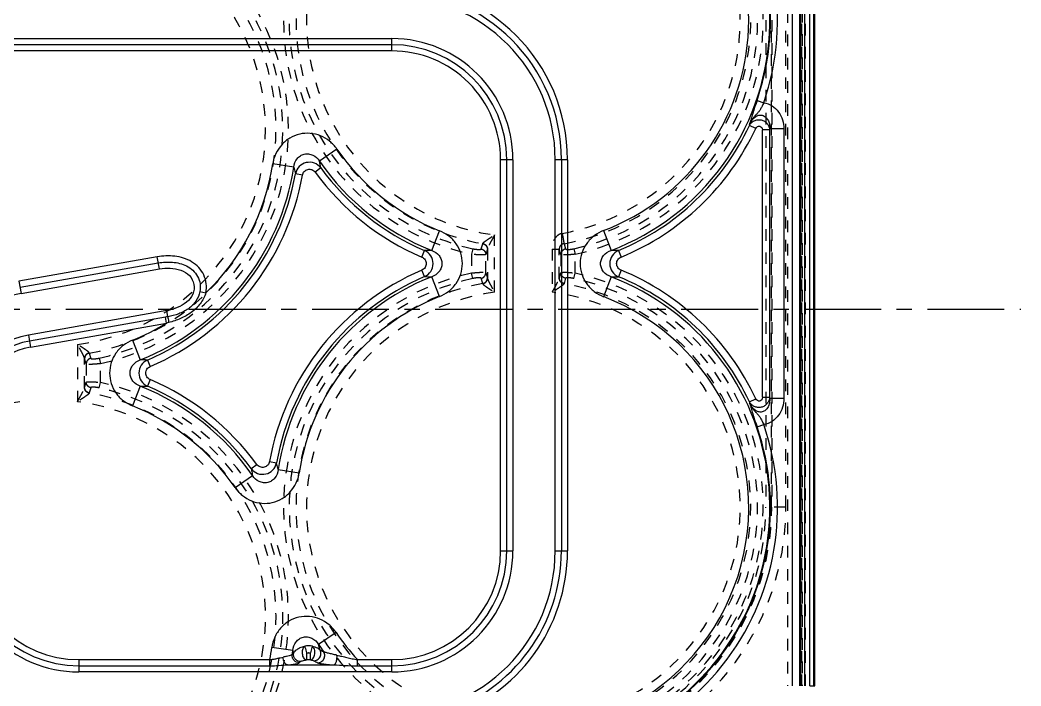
# Model space of a CAD drawing. Header units: millimetres. Extents: x 1727 to 4210, y -6182 to 759.
# Drawn here: x 2783.5 to 2924.2, y -556.7 to -463.1 of the extents above; entities that cross this region are included whole.
import ezdxf

# ---------------------------------------------------------------- set-up
doc = ezdxf.new("R2010")
doc.units = ezdxf.units.MM
doc.header["$LTSCALE"] = 16.335
doc.linetypes.add('CENTER', pattern=[0.6, 0.375, -0.075, 0.075, -0.075])
doc.linetypes.add('HIDDEN', pattern=[0.2, 0.1, -0.1])
doc.layers.get('0').update_dxf_attribs({"linetype": 'CONTINUOUS'})
doc.layers.add('DEFAULT_2', color=8, linetype='HIDDEN')

msp = doc.modelspace()

# ---------------------------------------------------------------- linework, layer by layer
at = {"color": 7, "linetype": 'Continuous'}
for p, q in [((2892.093, -556.714), (2892.093, -445.714)), ((2893.09, -445.714), (2893.09, -556.714)), ((2893.297, -556.714), (2893.297, -445.714)), ((2893.796, -445.714), (2893.796, -556.714)), ((2894.568, -556.714), (2894.568, -445.714)), ((2895.067, -445.714), (2895.067, -556.714)), ((2895.27, -556.714), (2895.27, -445.714)), ((2670.77, -465.688), (2835.77, -465.688)), ((2835.77, -467.42), (2835.77, -465.688)), ((2835.77, -466.554), (2757.822, -466.554)), ((2835.77, -467.42), (2757.822, -467.42)), ((2887.122, -474.382), (2888.062, -474.706)), ((2886.072, -477.754), (2886.041, -477.898)), ((2886.943, -478.319), (2886.041, -477.898)), ((2890.907, -478.379), (2888.918, -478.379)), ((2888.918, -516.279), (2888.918, -478.379)), ((2890.907, -478.379), (2890.907, -516.279)), ((2888.885, -478.529), (2887.89, -478.529)), ((2887.89, -516.129), (2887.89, -478.529)), ((2888.885, -478.529), (2888.885, -516.129)), ((2828.044, -481.219), (2825.591, -482.916)), ((2852.796, -482.714), (2851.064, -482.714)), ((2851.064, -537.714), (2851.064, -482.714)), ((2851.93, -537.714), (2851.93, -482.714)), ((2852.796, -482.714), (2852.796, -537.714)), ((2860.477, -482.714), (2858.744, -482.714)), ((2858.744, -537.714), (2858.744, -482.714)), ((2859.611, -482.714), (2859.611, -537.714)), ((2860.477, -482.714), (2860.477, -537.714)), ((2821.989, -483.746), (2819.04, -483.294)), ((2821.989, -483.746), (2822.23, -484.706)), ((2825.794, -483.885), (2824.991, -484.472)), ((2825.794, -483.885), (2825.591, -482.916)), ((2823.209, -484.882), (2822.23, -484.706)), ((2841.381, -495.481), (2842.484, -492.709)), ((2865.546, -492.682), (2866.608, -495.47)), ((2802.79, -496.378), (2783.348, -499.807)), ((2803.091, -498.084), (2802.79, -496.378)), ((2840, -496.415), (2840.391, -495.501)), ((2841.381, -495.481), (2840.391, -495.501)), ((2867.632, -495.49), (2868.011, -496.41)), ((2783.499, -500.659), (2802.941, -497.231)), ((2783.649, -501.512), (2803.091, -498.084)), ((2840.391, -499.158), (2840, -498.243)), ((2842.484, -501.95), (2841.381, -499.177)), ((2866.608, -499.188), (2865.546, -501.976)), ((2868.011, -498.248), (2867.632, -499.168)), ((2783.348, -499.807), (2783.649, -501.512)), ((2808.79, -501.266), (2809.64, -501.432)), ((2804.124, -503.942), (2784.682, -507.371)), ((2803.941, -504.854), (2784.832, -508.223)), ((2804.092, -505.707), (2803.941, -504.854)), ((2804.275, -504.796), (2804.124, -503.942)), ((2784.983, -509.076), (2804.092, -505.707)), ((2784.682, -507.371), (2784.983, -509.076)), ((2799.306, -508.093), (2800.409, -510.866)), ((2801.399, -510.885), (2801.79, -511.799)), ((2801.79, -513.628), (2801.399, -514.542)), ((2800.409, -514.562), (2799.306, -517.334)), ((2800.409, -514.562), (2801.399, -514.542)), ((2886.041, -516.76), (2886.943, -516.339)), ((2887.89, -516.129), (2888.885, -516.129)), ((2890.907, -516.279), (2888.918, -516.279)), ((2886.041, -516.76), (2886.072, -516.904)), ((2887.122, -520.276), (2888.062, -519.952)), ((2815.996, -526.158), (2816.799, -525.571)), ((2818.581, -525.16), (2819.56, -525.336)), ((2819.801, -526.297), (2819.56, -525.336)), ((2819.801, -526.297), (2822.75, -526.749)), ((2813.745, -528.824), (2816.199, -527.127)), ((2851.064, -537.714), (2852.796, -537.714)), ((2858.744, -537.714), (2860.477, -537.714)), ((2827.956, -549.215), (2825.477, -550.876)), ((2821.855, -551.711), (2818.899, -551.303)), ((2824.591, -551.126), (2824.325, -552.061)), ((2825.63, -551.603), (2825.477, -550.876)), ((2791.77, -553.007), (2818.616, -553.007)), ((2791.77, -553.007), (2791.77, -554.739)), ((2818.616, -553.873), (2818.616, -553.007)), ((2821.962, -552.141), (2821.767, -552.304)), ((2821.855, -551.711), (2821.962, -552.141)), ((2823.79, -552.061), (2824.325, -552.061)), ((2823.79, -552.061), (2823.79, -553.055)), ((2824.325, -553.055), (2823.79, -553.055)), ((2824.325, -553.055), (2824.325, -552.061)), ((2830.939, -553.007), (2835.77, -553.007)), ((2830.939, -553.873), (2830.939, -553.007)), ((2835.77, -554.739), (2835.77, -553.007)), ((2791.77, -553.873), (2818.616, -553.873)), ((2821.091, -553.745), (2827.582, -553.745)), ((2822.75, -553.451), (2822.946, -553.283)), ((2830.939, -553.873), (2835.77, -553.873)), ((2835.77, -554.739), (2791.77, -554.739)), ((2894.568, -556.714), (2895.27, -556.714))]:
    msp.add_line(p, q, dxfattribs=at)
at = {"color": 1, "linetype": 'CENTER', "ltscale": 1.76547}
msp.add_line((2582.308, -503.714), (2924.232, -503.714), dxfattribs=at)
at = {"color": 7, "linetype": 'Continuous'}
for centre, radius, start, end in [((2854.27, -463.079), 35.737, 341.01372, 97.31833), ((2854.27, -463.079), 34.661, 290.85165, 128.74453), ((2854.27, -463.079), 34.742, 341.01484, 119.00191), ((2854.27, -463.079), 31.678, 290.8517, 131.64665), ((2835.77, -482.714), 24.706, 0, 90), ((2835.77, -482.714), 23.84, 0, 90), ((2835.77, -482.714), 22.974, 0, 90), ((2835.77, -482.714), 17.026, 0, 90), ((2835.77, -482.714), 16.16, 0, 90), ((2835.77, -482.714), 15.294, 0, 90.00049), ((2854.27, -463.079), 35.057, 292.40459, 334.99414), ((2854.27, -463.079), 36.052, 292.40471, 334.99411), ((2815.554, -462.908), 74.977, 347.97278, 348.09331), ((2854.27, -463.079), 31.888, 214.67062, 248.30837), ((2787.52, -478.464), 34.871, 291.69173, 351.28736), ((2787.52, -478.464), 31.888, 313.92256, 351.28733), ((2824.194, -485.084), 2, 36.85262, 169.1029), ((2854.27, -463.079), 34.871, 214.67058, 248.30827), ((2854.27, -463.079), 35.267, 216.1536, 246.82525), ((2787.52, -478.464), 35.267, 293.17475, 349.80434), ((2787.52, -478.464), 36.262, 293.17473, 349.80425), ((2854.27, -463.079), 36.262, 216.1537, 246.82526), ((2839.582, -497.329), 2, 293.87415, 66.12486), ((2868.417, -497.329), 2, 113.12724, 246.87024), ((2854.27, -531.579), 36.262, 113.17473, 169.80424), ((2854.27, -531.579), 35.267, 113.17475, 169.80422), ((2854.27, -531.579), 34.871, 111.69173, 171.28724), ((2854.27, -531.579), 34.661, 241.53833, 69.14835), ((2854.27, -531.579), 35.057, 25.00586, 67.59541), ((2854.27, -531.579), 36.052, 25.00589, 67.59529), ((2786.77, -519.214), 17.974, 100.00003, 180), ((2854.27, -531.579), 31.888, 111.69163, 171.28734), ((2854.27, -531.579), 31.678, 249.5931, 69.14831), ((2821.2, -602.711), 99.368, 99.80705, 100.00202), ((2787.52, -478.464), 31.888, 291.69163, 301.31185), ((2826.71, -590.093), 87.365, 104.7898, 105.00471), ((2786.77, -519.214), 12.026, 99.99978, 180), ((2786.77, -519.214), 11.16, 99.99997, 180), ((2786.77, -519.214), 10.294, 99.99974, 180), ((2802.208, -512.714), 2, 113.87477, 246.12426), ((2787.52, -546.964), 36.262, 36.15371, 66.82526), ((2787.52, -546.964), 34.871, 34.6707, 68.30827), ((2787.52, -546.964), 35.267, 36.15372, 66.82525), ((2815.587, -531.743), 74.943, 11.9067, 12.02729), ((2787.52, -546.964), 31.888, 34.67061, 68.30837), ((2854.27, -531.579), 35.737, 263.9927, 18.98671), ((2854.27, -531.579), 34.742, 263.99382, 18.9835), ((2817.596, -524.958), 2, 216.85374, 349.10323), ((2791.77, -537.714), 24.706, 180, 270), ((2791.77, -537.714), 23.84, 180, 270), ((2791.77, -537.714), 22.974, 180, 270), ((2791.77, -537.714), 17.026, 180, 270), ((2791.77, -537.714), 16.16, 180, 270), ((2791.77, -537.714), 15.294, 180, 270), ((2835.77, -537.714), 22.974, 270, 0), ((2835.77, -537.714), 17.026, 270, 360), ((2835.77, -537.714), 16.16, 270, 0), ((2835.77, -537.714), 15.294, 270, 0), ((2835.77, -537.714), 23.84, 287.56063, 0), ((2835.77, -537.714), 24.706, 287.56063, 360), ((2854.27, -531.579), 31.678, 213.83066, 222.56631), ((2787.52, -546.964), 31.678, 349.00153, 352.12729), ((2824.072, -553.057), 1.999, 74.95004, 105.93254), ((2854.27, -531.579), 34.661, 213.83065, 215.84104), ((2861.373, -481.016), 79.121, 243.1434, 243.58247), ((2787.52, -546.964), 34.661, 351.13755, 352.1273), ((2860.708, -482.383), 79.368, 243.10678, 243.5636)]:
    msp.add_arc(centre, radius, start, end, dxfattribs=at)
for points, knots in [([(2887.122, -474.381), (2886.993, -474.758), (2886.758, -475.449), (2886.456, -476.377), (2886.241, -477.127), (2886.125, -477.559), (2886.072, -477.754)], [0, 0, 0, 0, 0.3378558, 0.62021, 0.8280697, 1, 1, 1, 1]), ([(2888.062, -474.705), (2887.995, -474.862), (2887.856, -475.165), (2887.631, -475.593), (2887.37, -475.973), (2887.071, -476.3), (2886.764, -476.616), (2886.393, -477.08), (2886.179, -477.477), (2886.072, -477.754)], [0, 0, 0, 0, 0.1396815, 0.2724666, 0.3959146, 0.5151233, 0.6351456, 0.7566813, 1, 1, 1, 1]), ([(2888.062, -474.706), (2888.475, -474.774), (2889.282, -475.084), (2890.213, -475.97), (2890.782, -477.116), (2890.907, -477.96), (2890.907, -478.379)], [0, 0, 0, 0, 0.2497251, 0.4996316, 0.7497113, 1, 1, 1, 1]), ([(2886.072, -477.754), (2886.143, -477.578), (2886.325, -477.237), (2886.707, -476.793), (2887.136, -476.527), (2887.533, -476.441), (2887.845, -476.463), (2888.137, -476.575), (2888.46, -476.82), (2888.74, -477.24), (2888.904, -477.802), (2888.927, -478.189), (2888.918, -478.379)], [0, 0, 0, 0, 0.1212339, 0.2439212, 0.3694644, 0.4343443, 0.4999133, 0.5655543, 0.6302257, 0.7557428, 0.8785258, 1, 1, 1, 1]), ([(2886.041, -477.898), (2886.114, -477.755), (2886.31, -477.49), (2886.72, -477.211), (2887.204, -477.078), (2887.709, -477.107), (2888.178, -477.294), (2888.56, -477.619), (2888.814, -478.045), (2888.88, -478.369), (2888.885, -478.529)], [0, 0, 0, 0, 0.1226996, 0.2469667, 0.3728949, 0.5000084, 0.6270549, 0.7530134, 0.8772823, 1, 1, 1, 1]), ([(2886.943, -478.319), (2886.992, -478.213), (2887.153, -478.028), (2887.518, -477.966), (2887.823, -478.176), (2887.89, -478.412), (2887.89, -478.529)], [0, 0, 0, 0, 0.2559509, 0.4997713, 0.7437663, 1, 1, 1, 1]), ([(2828.044, -481.219), (2827.762, -480.81), (2827.078, -480.069), (2825.781, -479.297), (2824.311, -478.942), (2822.802, -479.049), (2821.399, -479.613), (2820.234, -480.576), (2819.406, -481.838), (2819.115, -482.803), (2819.04, -483.294)], [0, 0, 0, 0, 0.1250475, 0.2500705, 0.3750479, 0.5000317, 0.6250105, 0.7499789, 0.8749753, 1, 1, 1, 1]), ([(2821.989, -483.746), (2822.038, -483.329), (2822.275, -482.704), (2822.894, -482.143), (2823.459, -481.897), (2824.075, -481.871), (2824.877, -482.104), (2825.364, -482.562), (2825.591, -482.916)], [0, 0, 0, 0, 0.2549428, 0.3787269, 0.4999936, 0.6212633, 0.745044, 1, 1, 1, 1]), ([(2823.209, -484.882), (2823.243, -484.693), (2823.421, -484.326), (2823.948, -484.018), (2824.557, -484.064), (2824.878, -484.317), (2824.991, -484.472)], [0, 0, 0, 0, 0.2502772, 0.5000204, 0.7497551, 1, 1, 1, 1]), ([(2842.484, -501.95), (2842.945, -501.766), (2843.821, -501.266), (2844.865, -500.175), (2845.541, -498.823), (2845.776, -497.329), (2845.541, -495.834), (2844.864, -494.482), (2843.821, -493.392), (2842.945, -492.892), (2842.484, -492.709)], [0, 0, 0, 0, 0.1250472, 0.2500704, 0.3750489, 0.5000326, 0.625011, 0.7499781, 0.8749745, 1, 1, 1, 1]), ([(2865.546, -492.682), (2865.076, -492.861), (2864.181, -493.356), (2863.111, -494.449), (2862.416, -495.815), (2862.173, -497.329), (2862.416, -498.843), (2863.112, -500.209), (2864.182, -501.302), (2865.076, -501.797), (2865.546, -501.976)], [0, 0, 0, 0, 0.1250521, 0.2500782, 0.3750535, 0.5000356, 0.6250119, 0.7499767, 0.8749729, 1, 1, 1, 1]), ([(2809.64, -501.432), (2809.721, -501.014), (2809.748, -500.146), (2809.394, -498.899), (2808.664, -497.828), (2807.662, -497.023), (2806.498, -496.509), (2804.863, -496.175), (2803.601, -496.235), (2802.79, -496.378)], [0, 0, 0, 0, 0.1266824, 0.2533606, 0.3799045, 0.5059066, 0.630977, 0.7549545, 1, 1, 1, 1]), ([(2840, -496.415), (2840.176, -496.49), (2840.494, -496.747), (2840.676, -497.329), (2840.494, -497.912), (2840.176, -498.168), (2840, -498.243)], [0, 0, 0, 0, 0.2502707, 0.5000111, 0.7497491, 1, 1, 1, 1]), ([(2841.381, -495.481), (2841.777, -495.622), (2842.332, -495.994), (2842.74, -496.723), (2842.853, -497.329), (2842.74, -497.935), (2842.332, -498.664), (2841.777, -499.036), (2841.381, -499.177)], [0, 0, 0, 0, 0.2549549, 0.3787355, 0.5000052, 0.6212722, 0.7450568, 1, 1, 1, 1]), ([(2866.608, -499.188), (2866.202, -499.05), (2865.63, -498.681), (2865.206, -497.944), (2865.088, -497.329), (2865.206, -496.714), (2865.63, -495.977), (2866.202, -495.608), (2866.608, -495.47)], [0, 0, 0, 0, 0.2554715, 0.379135, 0.4999935, 0.6208552, 0.7445158, 1, 1, 1, 1]), ([(2867.632, -495.49), (2867.549, -495.488), (2867.207, -495.482), (2866.866, -495.475), (2866.608, -495.47)], [0, 0, 0, 0, 0.2442862, 1, 1, 1, 1]), ([(2868.011, -498.248), (2867.831, -498.174), (2867.506, -497.919), (2867.32, -497.329), (2867.506, -496.739), (2867.831, -496.484), (2868.011, -496.41)], [0, 0, 0, 0, 0.2502989, 0.500024, 0.7497392, 1, 1, 1, 1]), ([(2802.941, -497.231), (2803.595, -497.116), (2804.612, -497.053), (2805.952, -497.265), (2806.941, -497.624), (2807.835, -498.232), (2808.519, -499.1), (2808.878, -500.158), (2808.86, -500.907), (2808.79, -501.266)], [0, 0, 0, 0, 0.2370706, 0.3582048, 0.482214, 0.6093509, 0.7388144, 0.8694895, 1, 1, 1, 1]), ([(2803.091, -498.084), (2803.596, -497.995), (2804.616, -497.918), (2806.11, -498.156), (2807.401, -498.908), (2808.097, -500.222), (2807.892, -501.695), (2806.936, -502.843), (2805.614, -503.577), (2804.629, -503.853), (2804.124, -503.942)], [0, 0, 0, 0, 0.1313055, 0.2597054, 0.3822449, 0.4999844, 0.6177859, 0.7403185, 0.8686965, 1, 1, 1, 1]), ([(2840.391, -499.158), (2840.472, -499.159), (2840.802, -499.166), (2841.132, -499.172), (2841.381, -499.177)], [0, 0, 0, 0, 0.2447141, 1, 1, 1, 1]), ([(2866.608, -499.188), (2866.695, -499.186), (2867.036, -499.18), (2867.378, -499.173), (2867.632, -499.168)], [0, 0, 0, 0, 0.2559165, 1, 1, 1, 1]), ([(2808.79, -501.266), (2808.697, -501.744), (2808.308, -502.682), (2807.208, -503.747), (2805.815, -504.443), (2804.797, -504.706), (2804.275, -504.796)], [0, 0, 0, 0, 0.2400151, 0.4845788, 0.738726, 1, 1, 1, 1]), ([(2809.64, -501.432), (2809.457, -501.983), (2808.904, -503.034), (2807.621, -504.251), (2806.081, -505.101), (2804.972, -505.474), (2804.409, -505.623)], [0, 0, 0, 0, 0.2495283, 0.4993891, 0.7495828, 1, 1, 1, 1]), ([(2804.274, -504.796), (2804.282, -504.846), (2804.325, -505.122), (2804.37, -505.397), (2804.409, -505.623)], [0, 0, 0, 0, 0.1803829, 1, 1, 1, 1]), ([(2799.306, -508.093), (2798.845, -508.277), (2797.969, -508.777), (2796.925, -509.868), (2796.249, -511.22), (2796.014, -512.714), (2796.249, -514.208), (2796.926, -515.56), (2797.969, -516.651), (2798.845, -517.151), (2799.306, -517.334)], [0, 0, 0, 0, 0.1250472, 0.2500704, 0.3750489, 0.5000326, 0.625011, 0.7499781, 0.8749745, 1, 1, 1, 1]), ([(2800.409, -514.562), (2800.013, -514.421), (2799.458, -514.049), (2799.05, -513.32), (2798.937, -512.714), (2799.05, -512.108), (2799.458, -511.378), (2800.013, -511.007), (2800.409, -510.865)], [0, 0, 0, 0, 0.2549549, 0.3787355, 0.5000052, 0.6212722, 0.7450568, 1, 1, 1, 1]), ([(2801.399, -510.885), (2801.318, -510.884), (2800.988, -510.877), (2800.658, -510.87), (2800.409, -510.865)], [0, 0, 0, 0, 0.2447141, 1, 1, 1, 1]), ([(2801.79, -513.628), (2801.614, -513.553), (2801.296, -513.296), (2801.114, -512.714), (2801.296, -512.131), (2801.614, -511.875), (2801.79, -511.799)], [0, 0, 0, 0, 0.2502707, 0.5000111, 0.7497491, 1, 1, 1, 1]), ([(2888.885, -516.129), (2888.88, -516.29), (2888.814, -516.613), (2888.56, -517.039), (2888.178, -517.364), (2887.709, -517.551), (2887.204, -517.58), (2886.72, -517.447), (2886.31, -517.168), (2886.114, -516.903), (2886.041, -516.76)], [0, 0, 0, 0, 0.1227208, 0.2469934, 0.3729169, 0.5000268, 0.6270767, 0.75304, 0.8773033, 1, 1, 1, 1]), ([(2888.918, -516.279), (2888.927, -516.49), (2888.899, -516.909), (2888.706, -517.491), (2888.357, -517.961), (2887.853, -518.229), (2887.282, -518.2), (2886.769, -517.918), (2886.352, -517.469), (2886.152, -517.1), (2886.072, -516.904)], [0, 0, 0, 0, 0.1351321, 0.264673, 0.3862445, 0.5001396, 0.6138057, 0.7350734, 0.8646151, 1, 1, 1, 1]), ([(2887.89, -516.129), (2887.89, -516.246), (2887.823, -516.482), (2887.518, -516.692), (2887.153, -516.631), (2886.992, -516.445), (2886.943, -516.339)], [0, 0, 0, 0, 0.2559468, 0.4997882, 0.7437624, 1, 1, 1, 1]), ([(2890.907, -516.279), (2890.907, -516.698), (2890.783, -517.542), (2890.212, -518.688), (2889.282, -519.575), (2888.475, -519.884), (2888.062, -519.952)], [0, 0, 0, 0, 0.2502434, 0.5003558, 0.750285, 1, 1, 1, 1]), ([(2886.072, -516.904), (2886.125, -517.099), (2886.241, -517.531), (2886.456, -518.281), (2886.758, -519.209), (2886.993, -519.901), (2887.123, -520.278)], [0, 0, 0, 0, 0.1719143, 0.3797749, 0.6621659, 1, 1, 1, 1]), ([(2886.072, -516.904), (2886.179, -517.181), (2886.393, -517.578), (2886.764, -518.042), (2887.071, -518.358), (2887.37, -518.685), (2887.63, -519.065), (2887.855, -519.493), (2887.995, -519.796), (2888.062, -519.952)], [0, 0, 0, 0, 0.243324, 0.3648578, 0.4848854, 0.6041119, 0.7275313, 0.8603191, 1, 1, 1, 1]), ([(2815.996, -526.158), (2816.013, -526.237), (2816.08, -526.56), (2816.148, -526.883), (2816.199, -527.127)], [0, 0, 0, 0, 0.2447141, 1, 1, 1, 1]), ([(2819.801, -526.297), (2819.752, -526.714), (2819.515, -527.339), (2818.896, -527.9), (2818.331, -528.146), (2817.715, -528.172), (2816.913, -527.938), (2816.426, -527.481), (2816.199, -527.127)], [0, 0, 0, 0, 0.2549549, 0.3787355, 0.5000052, 0.6212722, 0.7450568, 1, 1, 1, 1]), ([(2818.581, -525.16), (2818.547, -525.349), (2818.369, -525.717), (2817.842, -526.024), (2817.233, -525.979), (2816.912, -525.726), (2816.799, -525.571)], [0, 0, 0, 0, 0.2502707, 0.5000111, 0.7497491, 1, 1, 1, 1]), ([(2813.745, -528.824), (2814.028, -529.232), (2814.712, -529.973), (2816.009, -530.746), (2817.479, -531.101), (2818.988, -530.994), (2820.391, -530.429), (2821.556, -529.467), (2822.385, -528.205), (2822.675, -527.239), (2822.75, -526.749)], [0, 0, 0, 0, 0.1250472, 0.2500704, 0.3750489, 0.5000326, 0.625011, 0.7499781, 0.8749745, 1, 1, 1, 1]), ([(2827.956, -549.215), (2827.676, -548.797), (2826.992, -548.037), (2825.687, -547.24), (2824.2, -546.869), (2822.67, -546.973), (2821.249, -547.549), (2820.074, -548.534), (2819.249, -549.822), (2818.968, -550.805), (2818.899, -551.303)], [0, 0, 0, 0, 0.1250521, 0.2500782, 0.3750535, 0.5000356, 0.6250119, 0.7499767, 0.8749729, 1, 1, 1, 1]), ([(2821.855, -551.711), (2821.898, -551.285), (2822.129, -550.645), (2822.752, -550.066), (2823.325, -549.813), (2823.95, -549.79), (2824.764, -550.037), (2825.252, -550.512), (2825.477, -550.876)], [0, 0, 0, 0, 0.2554711, 0.3791352, 0.499994, 0.6208558, 0.7445167, 1, 1, 1, 1]), ([(2821.962, -552.141), (2822.056, -551.909), (2822.366, -551.583), (2822.93, -551.281), (2823.309, -551.174), (2823.524, -551.134)], [0, 0, 0, 0, 0.3909146, 0.6596256, 1, 1, 1, 1]), ([(2823.793, -553.056), (2823.721, -553.046), (2823.567, -552.974), (2823.394, -552.77), (2823.272, -552.505), (2823.204, -552.21), (2823.189, -551.9), (2823.241, -551.52), (2823.378, -551.236), (2823.524, -551.134)], [0, 0, 0, 0, 0.0973106, 0.2164847, 0.3505976, 0.483799, 0.6196274, 0.7625531, 1, 1, 1, 1]), ([(2823.523, -551.134), (2823.536, -551.178), (2823.622, -551.488), (2823.714, -551.796), (2823.79, -552.061)], [0, 0, 0, 0, 0.1407761, 1, 1, 1, 1]), ([(2824.325, -553.055), (2824.399, -553.046), (2824.556, -552.982), (2824.733, -552.78), (2824.871, -552.515), (2824.948, -552.199), (2824.959, -551.868), (2824.892, -551.485), (2824.738, -551.217), (2824.591, -551.126)], [0, 0, 0, 0, 0.0990783, 0.2119466, 0.3442187, 0.4882028, 0.6347723, 0.7739468, 1, 1, 1, 1]), ([(2824.591, -551.126), (2824.71, -551.147), (2825.083, -551.234), (2825.442, -551.417), (2825.63, -551.603)], [0, 0, 0, 0, 0.3126759, 1, 1, 1, 1]), ([(2824.815, -553.167), (2824.977, -553.164), (2825.239, -553.091), (2825.519, -552.866), (2825.695, -552.628), (2825.788, -552.348), (2825.81, -551.991), (2825.72, -551.737), (2825.63, -551.603)], [0, 0, 0, 0, 0.2290693, 0.3625263, 0.5012321, 0.6397072, 0.7726071, 1, 1, 1, 1]), ([(2818.616, -553.007), (2818.785, -552.991), (2819.118, -552.955), (2819.602, -552.852), (2820.059, -552.737), (2820.358, -552.679), (2820.502, -552.649)], [0, 0, 0, 0, 0.2645493, 0.5232705, 0.7706258, 1, 1, 1, 1]), ([(2821.091, -553.745), (2821.009, -553.733), (2820.83, -553.637), (2820.68, -553.424), (2820.587, -553.205), (2820.52, -552.962), (2820.501, -552.772), (2820.502, -552.649)], [0, 0, 0, 0, 0.1856803, 0.4327539, 0.5749463, 0.7214248, 1, 1, 1, 1]), ([(2821.767, -552.304), (2821.751, -552.321), (2821.704, -552.355), (2821.567, -552.42), (2821.319, -552.495), (2820.945, -552.578), (2820.66, -552.625), (2820.502, -552.649)], [0, 0, 0, 0, 0.0543992, 0.1299334, 0.3444206, 0.6376437, 1, 1, 1, 1]), ([(2822.75, -553.451), (2822.616, -553.45), (2822.331, -553.387), (2821.975, -553.121), (2821.766, -552.728), (2821.748, -552.437), (2821.767, -552.304)], [0, 0, 0, 0, 0.2376725, 0.5000047, 0.7623338, 1, 1, 1, 1]), ([(2822.946, -553.283), (2822.798, -553.282), (2822.498, -553.209), (2822.153, -552.927), (2821.962, -552.546), (2821.945, -552.272), (2821.962, -552.141)], [0, 0, 0, 0, 0.262826, 0.5266188, 0.7662031, 1, 1, 1, 1]), ([(2822.946, -553.283), (2822.976, -553.257), (2823.062, -553.208), (2823.339, -553.107), (2823.594, -553.071), (2823.79, -553.055)], [0, 0, 0, 0, 0.1360477, 0.3308966, 1, 1, 1, 1]), ([(2824.325, -553.055), (2824.434, -553.065), (2824.601, -553.088), (2824.763, -553.14), (2824.815, -553.167)], [0, 0, 0, 0, 0.6515348, 1, 1, 1, 1]), ([(2825.366, -553.451), (2825.528, -553.448), (2825.791, -553.374), (2826.072, -553.148), (2826.248, -552.908), (2826.339, -552.624), (2826.359, -552.264), (2826.265, -552.008), (2826.172, -551.875)], [0, 0, 0, 0, 0.2278761, 0.3611966, 0.5000185, 0.6388361, 0.7721467, 1, 1, 1, 1]), ([(2828.05, -552.379), (2827.836, -552.338), (2827.438, -552.256), (2826.898, -552.129), (2826.521, -552.023), (2826.292, -551.938), (2826.206, -551.896), (2826.172, -551.875)], [0, 0, 0, 0, 0.3349393, 0.6251364, 0.8534427, 0.9381159, 1, 1, 1, 1]), ([(2827.582, -553.745), (2827.663, -553.73), (2827.785, -553.635), (2827.899, -553.458), (2828.012, -553.192), (2828.079, -552.824), (2828.071, -552.521), (2828.05, -552.379)], [0, 0, 0, 0, 0.1601712, 0.2757288, 0.4130696, 0.720751, 1, 1, 1, 1]), ([(2828.05, -552.379), (2828.28, -552.434), (2828.751, -552.537), (2829.462, -552.717), (2830.193, -552.881), (2830.69, -552.966), (2830.939, -553.007)], [0, 0, 0, 0, 0.2398825, 0.4892538, 0.7435584, 1, 1, 1, 1]), ([(2818.616, -553.873), (2819.045, -553.873), (2819.87, -553.834), (2820.693, -553.76), (2821.091, -553.745)], [0, 0, 0, 0, 0.5188902, 1, 1, 1, 1]), ([(2821.091, -553.745), (2821.299, -553.729), (2821.674, -553.695), (2822.165, -553.629), (2822.489, -553.564), (2822.667, -553.502), (2822.729, -553.47), (2822.75, -553.451)], [0, 0, 0, 0, 0.3692005, 0.6660224, 0.8781536, 0.9503341, 1, 1, 1, 1]), ([(2825.366, -553.451), (2825.404, -553.471), (2825.504, -553.505), (2825.771, -553.569), (2826.216, -553.633), (2826.855, -553.698), (2827.328, -553.73), (2827.582, -553.745)], [0, 0, 0, 0, 0.0582548, 0.1402337, 0.3664135, 0.6593715, 1, 1, 1, 1]), ([(2827.582, -553.745), (2828.131, -553.761), (2829.249, -553.835), (2830.369, -553.873), (2830.939, -553.873)], [0, 0, 0, 0, 0.4902957, 1, 1, 1, 1])]:
    msp.add_open_spline(points, degree=3, knots=knots, dxfattribs=at)
msp.add_open_spline([(2823.79, -552.061), (2823.961, -552.012), (2824.153, -552.012), (2824.325, -552.061)], degree=3, dxfattribs=at)
at = {"layer": 'DEFAULT_2', "color": 8, "linetype": 'HIDDEN'}
for p, q in [((2891.405, -445.529), (2891.405, -556.714)), ((2893.4, -556.714), (2893.4, -445.515)), ((2893.447, -445.468), (2893.447, -556.714)), ((2893.946, -556.714), (2893.946, -445.481)), ((2888.36, -463.079), (2888.36, -531.579)), ((2889.158, -531.579), (2889.158, -463.079)), ((2889.186, -463.079), (2889.186, -531.579)), ((2891.181, -531.579), (2891.181, -463.079)), ((2850.219, -501.358), (2850.219, -493.3)), ((2847.157, -495.231), (2846.987, -496)), ((2848.328, -495.264), (2848.552, -494.532)), ((2849.21, -495.307), (2848.984, -496.039)), ((2849.22, -495.265), (2849.22, -499.393)), ((2858.321, -495.274), (2859.32, -495.274)), ((2858.321, -495.274), (2858.321, -501.358)), ((2859.32, -499.393), (2859.32, -495.274)), ((2859.556, -496.039), (2859.32, -495.274)), ((2859.988, -494.532), (2860.212, -495.264)), ((2861.383, -495.231), (2861.553, -496)), ((2846.987, -496), (2846.987, -498.658)), ((2848.984, -498.619), (2848.984, -496.039)), ((2859.556, -496.039), (2859.556, -498.619)), ((2861.553, -498.658), (2861.553, -496)), ((2847.157, -499.427), (2846.987, -498.658)), ((2848.552, -500.126), (2848.328, -499.394)), ((2848.984, -498.619), (2849.21, -499.351)), ((2859.33, -499.351), (2859.556, -498.619)), ((2860.212, -499.394), (2859.988, -500.126)), ((2861.383, -499.427), (2861.553, -498.658)), ((2791.571, -508.685), (2791.571, -516.743)), ((2792.57, -514.777), (2792.57, -510.65)), ((2792.806, -511.424), (2792.58, -510.692)), ((2793.238, -509.917), (2793.462, -510.649)), ((2794.633, -510.616), (2794.803, -511.385)), ((2792.806, -511.424), (2792.806, -514.004)), ((2794.803, -514.042), (2794.803, -511.385)), ((2792.58, -514.735), (2792.806, -514.004)), ((2793.462, -514.779), (2793.238, -515.511)), ((2794.633, -514.812), (2794.803, -514.042)), ((2891.181, -531.579), (2888.36, -531.579))]:
    msp.add_line(p, q, dxfattribs=at)
for centre, radius, start, end in [((2854.27, -463.079), 33.717, 282.47454, 127.52546), ((2854.27, -463.079), 32.929, 282.47454, 127.52546), ((2854.27, -463.079), 31.969, 280.30331, 129.69669), ((2854.27, -463.079), 30.491, 280.30072, 129.69832), ((2787.52, -478.464), 33.717, 282.47454, 77.52546), ((2787.52, -478.464), 31.969, 280.30331, 79.69669), ((2787.52, -478.464), 32.929, 282.47454, 77.52546), ((2854.27, -463.079), 33.717, 152.47454, 257.52546), ((2854.27, -463.079), 31.969, 150.30331, 259.69669), ((2854.27, -463.079), 30.491, 147.63481, 262.36519), ((2787.52, -478.464), 30.491, 277.63481, 82.36519), ((2854.27, -463.079), 32.929, 152.47454, 257.52546), ((2854.27, -531.579), 33.717, 102.47454, 77.52546), ((2854.27, -531.579), 32.929, 102.47454, 77.52546), ((2854.27, -531.579), 31.969, 100.30331, 79.69669), ((2854.27, -531.579), 30.491, 97.63481, 82.36519), ((2787.52, -546.964), 33.717, 102.47454, 77.52546), ((2787.52, -546.964), 32.929, 102.47454, 77.52546), ((2787.52, -546.964), 31.969, 100.30331, 79.69669), ((2787.52, -546.964), 30.491, 97.63481, 82.36519), ((2854.27, -531.579), 34.09, 282.97897, 0), ((2854.27, -531.579), 34.888, 282.97897, 0), ((2854.27, -531.579), 34.916, 282.97897, 0), ((2854.27, -531.579), 36.911, 282.97897, 0)]:
    msp.add_arc(centre, radius, start, end, dxfattribs=at)
for points, knots in [([(2848.56, -494.505), (2848.565, -494.489), (2848.586, -494.453), (2848.655, -494.373), (2848.787, -494.262), (2848.981, -494.121), (2849.288, -493.908), (2849.706, -493.637), (2850.043, -493.41), (2850.219, -493.3)], [0, 0, 0, 0, 0.0246222, 0.0592141, 0.154309, 0.2743107, 0.4082347, 0.6981473, 1, 1, 1, 1]), ([(2850.219, -493.3), (2850.12, -493.484), (2849.917, -493.842), (2849.672, -494.288), (2849.489, -494.632), (2849.368, -494.869), (2849.274, -495.075), (2849.226, -495.207), (2849.22, -495.265)], [0, 0, 0, 0, 0.2833958, 0.5593446, 0.690533, 0.8131582, 0.9198361, 1, 1, 1, 1]), ([(2859.722, -493.079), (2859.606, -493.097), (2859.379, -493.176), (2858.98, -493.43), (2858.587, -493.889), (2858.348, -494.565), (2858.312, -495.039), (2858.321, -495.274)], [0, 0, 0, 0, 0.1251244, 0.2506013, 0.5000135, 0.7499177, 1, 1, 1, 1]), ([(2859.722, -493.079), (2859.745, -493.248), (2859.815, -493.563), (2859.899, -494.048), (2859.956, -494.364), (2859.988, -494.532)], [0, 0, 0, 0, 0.3472865, 0.6526907, 1, 1, 1, 1]), ([(2847.157, -495.231), (2847.301, -495.263), (2847.57, -495.312), (2847.926, -495.345), (2848.166, -495.339), (2848.288, -495.307), (2848.324, -495.279), (2848.328, -495.264)], [0, 0, 0, 0, 0.3688652, 0.6830565, 0.8974547, 0.9612184, 1, 1, 1, 1]), ([(2848.328, -495.264), (2848.505, -495.297), (2848.846, -495.491), (2848.982, -495.86), (2848.984, -496.039)], [0, 0, 0, 0, 0.5016051, 1, 1, 1, 1]), ([(2848.552, -494.532), (2848.554, -494.526), (2848.557, -494.517), (2848.559, -494.507), (2848.56, -494.505)], [0, 0, 0, 0, 0.7140833, 1, 1, 1, 1]), ([(2848.552, -494.532), (2848.73, -494.565), (2849.072, -494.758), (2849.209, -495.128), (2849.21, -495.307)], [0, 0, 0, 0, 0.5022501, 1, 1, 1, 1]), ([(2848.56, -494.505), (2848.647, -494.521), (2848.822, -494.586), (2849.109, -494.81), (2849.218, -495.089), (2849.22, -495.265)], [0, 0, 0, 0, 0.2488424, 0.5085982, 1, 1, 1, 1]), ([(2849.22, -495.265), (2849.22, -495.269), (2849.217, -495.283), (2849.213, -495.297), (2849.21, -495.307)], [0, 0, 0, 0, 0.2863486, 1, 1, 1, 1]), ([(2859.988, -494.532), (2859.906, -494.546), (2859.741, -494.593), (2859.52, -494.739), (2859.356, -494.974), (2859.319, -495.172), (2859.32, -495.274)], [0, 0, 0, 0, 0.23017, 0.4648548, 0.7178017, 1, 1, 1, 1]), ([(2860.212, -495.264), (2860.035, -495.297), (2859.694, -495.491), (2859.558, -495.86), (2859.556, -496.039)], [0, 0, 0, 0, 0.5016059, 1, 1, 1, 1]), ([(2860.212, -495.264), (2860.216, -495.279), (2860.252, -495.307), (2860.374, -495.339), (2860.614, -495.345), (2860.97, -495.312), (2861.239, -495.263), (2861.383, -495.231)], [0, 0, 0, 0, 0.0387843, 0.1025564, 0.3169782, 0.6311601, 1, 1, 1, 1]), ([(2848.984, -496.039), (2848.974, -496.058), (2848.905, -496.083), (2848.784, -496.102), (2848.592, -496.114), (2848.346, -496.115), (2848.05, -496.103), (2847.591, -496.072), (2847.232, -496.034), (2846.987, -496)], [0, 0, 0, 0, 0.0324451, 0.0957472, 0.1908282, 0.3146759, 0.4632148, 0.6311984, 1, 1, 1, 1]), ([(2861.553, -496), (2861.308, -496.034), (2860.949, -496.072), (2860.49, -496.104), (2860.194, -496.115), (2859.948, -496.114), (2859.756, -496.102), (2859.635, -496.083), (2859.566, -496.058), (2859.556, -496.039)], [0, 0, 0, 0, 0.3688132, 0.5368006, 0.6853381, 0.8091811, 0.9042574, 0.9675533, 1, 1, 1, 1]), ([(2846.987, -498.658), (2847.232, -498.624), (2847.591, -498.586), (2848.05, -498.555), (2848.346, -498.544), (2848.592, -498.544), (2848.784, -498.556), (2848.905, -498.575), (2848.974, -498.6), (2848.984, -498.619)], [0, 0, 0, 0, 0.3688132, 0.5368006, 0.6853381, 0.8091811, 0.9042574, 0.9675533, 1, 1, 1, 1]), ([(2848.328, -499.394), (2848.324, -499.379), (2848.288, -499.351), (2848.166, -499.319), (2847.926, -499.313), (2847.57, -499.346), (2847.301, -499.395), (2847.157, -499.427)], [0, 0, 0, 0, 0.0387843, 0.1025564, 0.3169782, 0.6311601, 1, 1, 1, 1]), ([(2848.328, -499.394), (2848.505, -499.361), (2848.846, -499.167), (2848.982, -498.798), (2848.984, -498.619)], [0, 0, 0, 0, 0.5016059, 1, 1, 1, 1]), ([(2848.552, -500.126), (2848.73, -500.093), (2849.072, -499.9), (2849.209, -499.53), (2849.21, -499.351)], [0, 0, 0, 0, 0.5022495, 1, 1, 1, 1]), ([(2848.56, -500.153), (2848.647, -500.137), (2848.822, -500.072), (2849.109, -499.848), (2849.218, -499.569), (2849.22, -499.393)], [0, 0, 0, 0, 0.2488594, 0.5086208, 1, 1, 1, 1]), ([(2849.21, -499.351), (2849.211, -499.354), (2849.215, -499.368), (2849.218, -499.382), (2849.22, -499.393)], [0, 0, 0, 0, 0.213858, 1, 1, 1, 1]), ([(2849.22, -499.393), (2849.226, -499.444), (2849.267, -499.563), (2849.352, -499.756), (2849.467, -499.986), (2849.652, -500.333), (2849.905, -500.793), (2850.113, -501.167), (2850.219, -501.358)], [0, 0, 0, 0, 0.0699902, 0.1688276, 0.2874049, 0.4190525, 0.7029737, 1, 1, 1, 1]), ([(2858.321, -501.358), (2858.42, -501.174), (2858.623, -500.816), (2858.868, -500.37), (2859.051, -500.026), (2859.172, -499.789), (2859.266, -499.583), (2859.314, -499.452), (2859.32, -499.393)], [0, 0, 0, 0, 0.2833958, 0.5593446, 0.690533, 0.8131582, 0.9198361, 1, 1, 1, 1]), ([(2859.32, -499.393), (2859.32, -499.389), (2859.323, -499.375), (2859.327, -499.361), (2859.33, -499.351)], [0, 0, 0, 0, 0.2863486, 1, 1, 1, 1]), ([(2859.98, -500.153), (2859.892, -500.137), (2859.718, -500.072), (2859.431, -499.848), (2859.322, -499.569), (2859.32, -499.393)], [0, 0, 0, 0, 0.2488424, 0.5085982, 1, 1, 1, 1]), ([(2859.988, -500.126), (2859.81, -500.093), (2859.468, -499.9), (2859.331, -499.53), (2859.33, -499.351)], [0, 0, 0, 0, 0.5022501, 1, 1, 1, 1]), ([(2859.556, -498.619), (2859.566, -498.6), (2859.635, -498.575), (2859.756, -498.556), (2859.948, -498.544), (2860.194, -498.544), (2860.49, -498.555), (2860.949, -498.586), (2861.308, -498.624), (2861.553, -498.658)], [0, 0, 0, 0, 0.0324451, 0.0957472, 0.1908282, 0.3146759, 0.4632148, 0.6311984, 1, 1, 1, 1]), ([(2860.212, -499.394), (2860.035, -499.361), (2859.694, -499.167), (2859.558, -498.798), (2859.556, -498.619)], [0, 0, 0, 0, 0.5016051, 1, 1, 1, 1]), ([(2861.383, -499.427), (2861.239, -499.395), (2860.97, -499.346), (2860.614, -499.313), (2860.373, -499.319), (2860.252, -499.351), (2860.216, -499.379), (2860.212, -499.394)], [0, 0, 0, 0, 0.3688652, 0.6830565, 0.8974547, 0.9612184, 1, 1, 1, 1]), ([(2848.56, -500.153), (2848.559, -500.151), (2848.557, -500.141), (2848.554, -500.132), (2848.552, -500.126)], [0, 0, 0, 0, 0.2859115, 1, 1, 1, 1]), ([(2848.56, -500.153), (2848.563, -500.17), (2848.584, -500.206), (2848.654, -500.284), (2848.787, -500.394), (2848.979, -500.537), (2849.203, -500.691), (2849.445, -500.853), (2849.785, -501.077), (2850.045, -501.245), (2850.219, -501.358)], [0, 0, 0, 0, 0.0242258, 0.0587857, 0.1541605, 0.2736428, 0.407521, 0.5500135, 0.6976345, 1, 1, 1, 1]), ([(2859.98, -500.153), (2859.975, -500.169), (2859.954, -500.205), (2859.885, -500.285), (2859.753, -500.396), (2859.559, -500.537), (2859.252, -500.75), (2858.834, -501.021), (2858.497, -501.248), (2858.321, -501.358)], [0, 0, 0, 0, 0.0246222, 0.0592141, 0.154309, 0.2743107, 0.4082347, 0.6981473, 1, 1, 1, 1]), ([(2859.988, -500.126), (2859.985, -500.132), (2859.983, -500.141), (2859.981, -500.151), (2859.98, -500.153)], [0, 0, 0, 0, 0.7140833, 1, 1, 1, 1]), ([(2792.57, -510.65), (2792.564, -510.599), (2792.523, -510.48), (2792.438, -510.287), (2792.322, -510.057), (2792.138, -509.709), (2791.885, -509.25), (2791.677, -508.876), (2791.571, -508.685)], [0, 0, 0, 0, 0.0699902, 0.1688276, 0.2874049, 0.4190525, 0.7029737, 1, 1, 1, 1]), ([(2793.23, -509.89), (2793.227, -509.873), (2793.206, -509.837), (2793.136, -509.758), (2793.003, -509.648), (2792.811, -509.506), (2792.587, -509.352), (2792.345, -509.19), (2792.004, -508.966), (2791.745, -508.798), (2791.571, -508.685)], [0, 0, 0, 0, 0.0242258, 0.0587857, 0.1541605, 0.2736428, 0.407521, 0.5500135, 0.6976345, 1, 1, 1, 1]), ([(2793.23, -509.889), (2793.142, -509.906), (2792.968, -509.971), (2792.681, -510.195), (2792.572, -510.474), (2792.57, -510.65)], [0, 0, 0, 0, 0.2488594, 0.5086208, 1, 1, 1, 1]), ([(2792.58, -510.692), (2792.579, -510.689), (2792.575, -510.675), (2792.572, -510.661), (2792.57, -510.65)], [0, 0, 0, 0, 0.213858, 1, 1, 1, 1]), ([(2793.238, -509.917), (2793.06, -509.95), (2792.718, -510.143), (2792.581, -510.513), (2792.58, -510.692)], [0, 0, 0, 0, 0.5022495, 1, 1, 1, 1]), ([(2793.462, -510.649), (2793.285, -510.682), (2792.944, -510.875), (2792.807, -511.244), (2792.806, -511.424)], [0, 0, 0, 0, 0.5016066, 1, 1, 1, 1]), ([(2793.23, -509.889), (2793.231, -509.892), (2793.233, -509.901), (2793.235, -509.91), (2793.238, -509.917)], [0, 0, 0, 0, 0.2859115, 1, 1, 1, 1]), ([(2793.462, -510.649), (2793.466, -510.664), (2793.503, -510.692), (2793.626, -510.724), (2793.866, -510.73), (2794.221, -510.695), (2794.49, -510.647), (2794.633, -510.616)], [0, 0, 0, 0, 0.0396927, 0.1047534, 0.3195757, 0.632764, 1, 1, 1, 1]), ([(2794.803, -511.385), (2794.558, -511.418), (2794.199, -511.457), (2793.74, -511.488), (2793.444, -511.499), (2793.197, -511.499), (2793.008, -511.487), (2792.888, -511.469), (2792.828, -511.446), (2792.81, -511.431), (2792.806, -511.424)], [0, 0, 0, 0, 0.3686586, 0.5364052, 0.6849759, 0.8090011, 0.9039044, 0.9671996, 0.987019, 1, 1, 1, 1]), ([(2791.571, -516.743), (2791.67, -516.559), (2791.873, -516.201), (2792.118, -515.755), (2792.301, -515.411), (2792.422, -515.174), (2792.516, -514.968), (2792.564, -514.836), (2792.57, -514.777)], [0, 0, 0, 0, 0.2833958, 0.5593446, 0.690533, 0.8131582, 0.9198361, 1, 1, 1, 1]), ([(2792.57, -514.777), (2792.57, -514.773), (2792.573, -514.759), (2792.577, -514.745), (2792.58, -514.735)], [0, 0, 0, 0, 0.2863486, 1, 1, 1, 1]), ([(2793.23, -515.538), (2793.142, -515.522), (2792.968, -515.456), (2792.681, -515.233), (2792.572, -514.954), (2792.57, -514.778)], [0, 0, 0, 0, 0.2488424, 0.5085982, 1, 1, 1, 1]), ([(2793.238, -515.511), (2793.06, -515.478), (2792.718, -515.284), (2792.581, -514.915), (2792.58, -514.735)], [0, 0, 0, 0, 0.5022501, 1, 1, 1, 1]), ([(2792.806, -514.004), (2792.816, -513.984), (2792.885, -513.96), (2793.006, -513.941), (2793.198, -513.929), (2793.444, -513.928), (2793.74, -513.939), (2794.199, -513.971), (2794.558, -514.009), (2794.803, -514.042)], [0, 0, 0, 0, 0.0324451, 0.0957472, 0.1908282, 0.3146759, 0.4632148, 0.6311984, 1, 1, 1, 1]), ([(2793.462, -514.779), (2793.285, -514.745), (2792.944, -514.552), (2792.808, -514.183), (2792.806, -514.004)], [0, 0, 0, 0, 0.5016051, 1, 1, 1, 1]), ([(2794.633, -514.812), (2794.489, -514.78), (2794.22, -514.731), (2793.864, -514.698), (2793.623, -514.704), (2793.502, -514.735), (2793.466, -514.764), (2793.462, -514.779)], [0, 0, 0, 0, 0.3688652, 0.6830565, 0.8974547, 0.9612184, 1, 1, 1, 1]), ([(2793.23, -515.538), (2793.225, -515.554), (2793.204, -515.589), (2793.135, -515.67), (2793.003, -515.781), (2792.809, -515.922), (2792.502, -516.135), (2792.084, -516.406), (2791.747, -516.633), (2791.571, -516.743)], [0, 0, 0, 0, 0.0246222, 0.0592141, 0.154309, 0.2743107, 0.4082347, 0.6981473, 1, 1, 1, 1]), ([(2793.238, -515.511), (2793.235, -515.517), (2793.233, -515.526), (2793.231, -515.535), (2793.23, -515.538)], [0, 0, 0, 0, 0.7140833, 1, 1, 1, 1])]:
    msp.add_open_spline(points, degree=3, knots=knots, dxfattribs=at)

doc.saveas('drawing.dxf')
